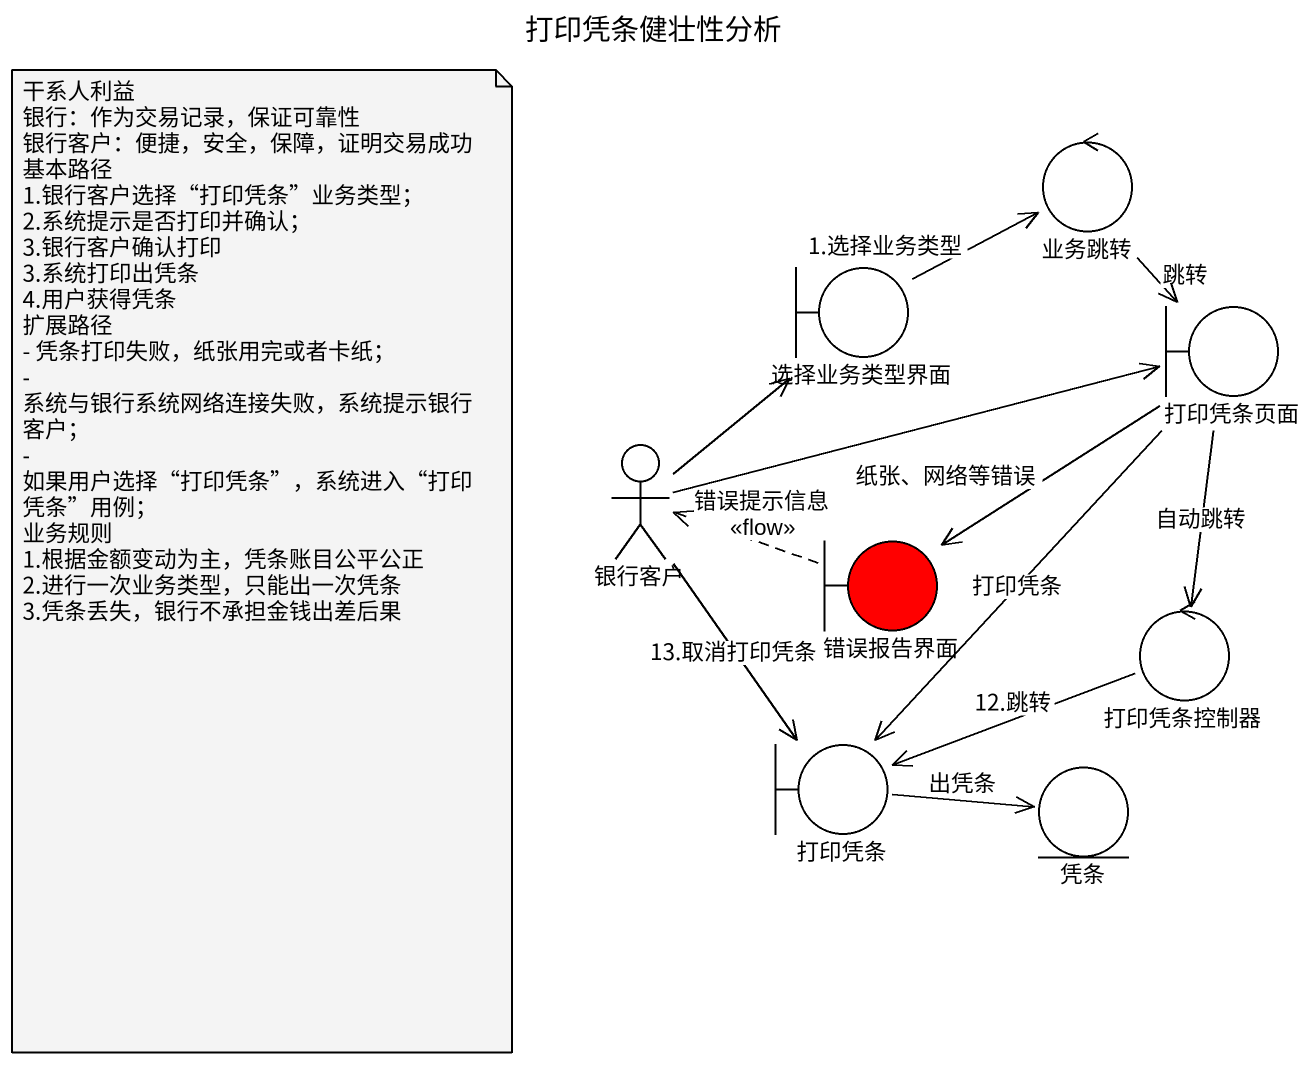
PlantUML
@startuml
title 打印凭条健壮性分析
control 业务跳转
boundary 选择业务类型界面
boundary 打印凭条页面
actor 银行客户
boundary 错误报告界面 #FF0000
control 打印凭条控制器
boundary 打印凭条
entity 凭条
业务跳转 --> 打印凭条页面 : 跳转
选择业务类型界面 -right-> 业务跳转 : 1.选择业务类型
打印凭条页面 --> 错误报告界面 : 纸张、网络等错误
打印凭条页面 --> 打印凭条控制器 : 自动跳转
打印凭条页面 --> 打印凭条 : 打印凭条
银行客户 -up-> 选择业务类型界面
银行客户 -right-> 打印凭条页面
银行客户 --> 打印凭条 : 13.取消打印凭条
错误报告界面 .left.> 银行客户 : 错误提示信息\n<<flow>>
打印凭条控制器 -left-> 打印凭条 : 12.跳转
打印凭条 -right-> 凭条 : 出凭条
note as N1
  干系人利益
  银行：作为交易记录，保证可靠性
  银行客户：便捷，安全，保障，证明交易成功
  基本路径
  1.银行客户选择“打印凭条”业务类型；
  2.系统提示是否打印并确认；
  3.银行客户确认打印
  3.系统打印出凭条
  4.用户获得凭条
  扩展路径
  - 凭条打印失败，纸张用完或者卡纸；
  - 系统与银行系统网络连接失败，系统提示银行客户；
  - 如果用户选择“打印凭条”，系统进入“打印凭条”用例；
  业务规则
  1.根据金额变动为主，凭条账目公平公正
  2.进行一次业务类型，只能出一次凭条
  3.凭条丢失，银行不承担金钱出差后果
end note
@enduml
